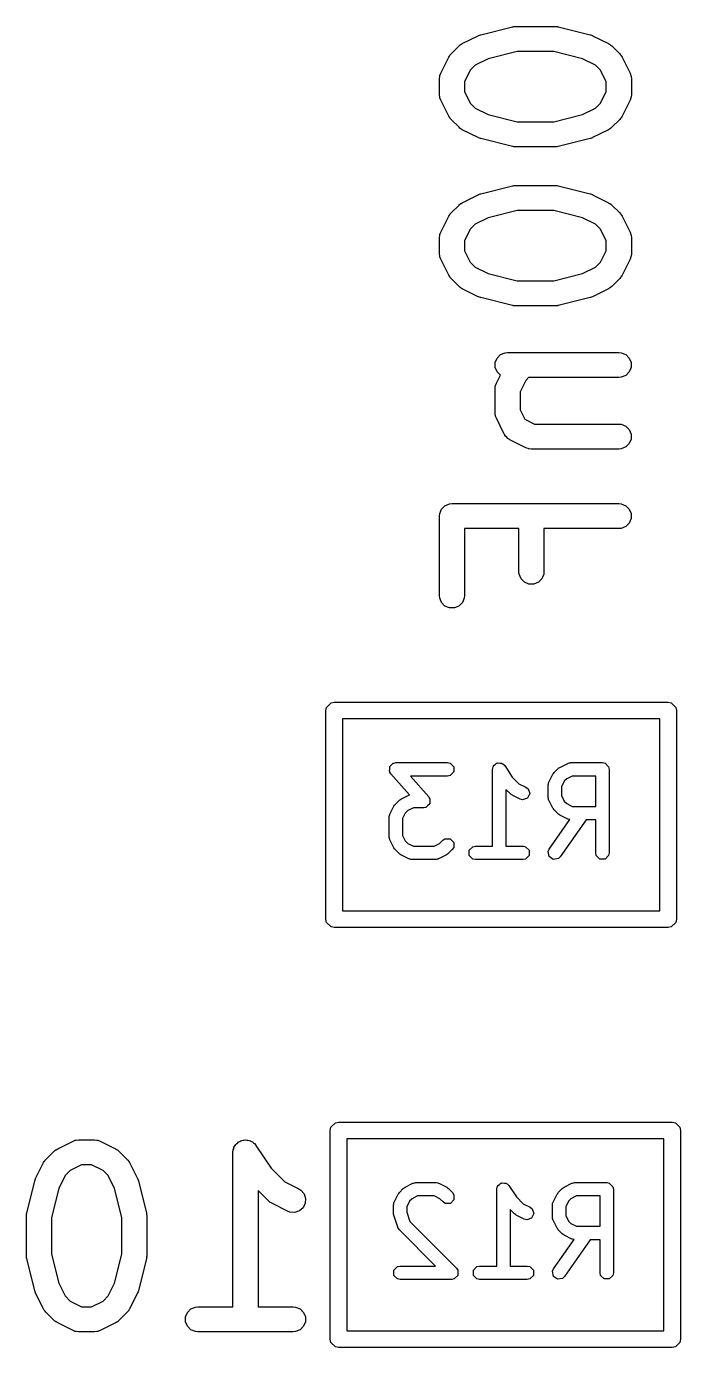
# Model space of a CAD drawing. Extents: x -0.05 to 2.94, y -0.16 to 2.16.
# Drawn here: x 0.895 to 1.0493, y 0.9974 to 1.3089 of the extents above; entities that cross this region are included whole.
import ezdxf

# ---------------------------------------------------------------- set-up
doc = ezdxf.new("R2010")
doc.units = 0
doc.header["$MEASUREMENT"] = 0
doc.layers.add('BLACK', color=7, linetype='CONTINUOUS')

msp = doc.modelspace()

# ---------------------------------------------------------------- linework, layer by layer
at = {"layer": 'BLACK', "linetype": 'CONTINUOUS'}
for p, q in [((1.00218, 1.30692), (1.00968, 1.3088)), ((1.00968, 1.3088), (1.00978, 1.30881)), ((1.00978, 1.30881), (1.00982, 1.30883)), ((1.00982, 1.30883), (1.01003, 1.30885)), ((1.01003, 1.30885), (1.01025, 1.30888)), ((1.01025, 1.30888), (1.01029, 1.30887)), ((1.01029, 1.30887), (1.01039, 1.30888)), ((1.01039, 1.30888), (1.01977, 1.30888)), ((1.01977, 1.30888), (1.01987, 1.30887)), ((1.01987, 1.30887), (1.01991, 1.30888)), ((1.01991, 1.30888), (1.02013, 1.30885)), ((1.02013, 1.30885), (1.02034, 1.30883)), ((1.02034, 1.30883), (1.02038, 1.30881)), ((1.02038, 1.30881), (1.02048, 1.3088)), ((1.02048, 1.3088), (1.02798, 1.30692)), ((0.99782, 1.30482), (1.00157, 1.3067)), ((1.00157, 1.3067), (1.00162, 1.30671)), ((1.00162, 1.30671), (1.00163, 1.30673)), ((1.00163, 1.30673), (1.00187, 1.30681)), ((1.00187, 1.30681), (1.00211, 1.3069)), ((1.00211, 1.3069), (1.00213, 1.30691)), ((1.00213, 1.30691), (1.00218, 1.30692)), ((1.02798, 1.30692), (1.02802, 1.30691)), ((1.02802, 1.30691), (1.02805, 1.3069)), ((1.02805, 1.3069), (1.02828, 1.30681)), ((1.02828, 1.30681), (1.02853, 1.30673)), ((1.02853, 1.30673), (1.02854, 1.30671)), ((1.02854, 1.30671), (1.02859, 1.3067)), ((1.02859, 1.3067), (1.03234, 1.30482)), ((0.99478, 1.30188), (0.99481, 1.30195)), ((0.99481, 1.30195), (0.99488, 1.30203)), ((0.99488, 1.30203), (0.99494, 1.30212)), ((0.99494, 1.30212), (0.995, 1.30217)), ((0.995, 1.30217), (0.99518, 1.3024)), ((0.99518, 1.3024), (0.99706, 1.30427)), ((0.99706, 1.30427), (0.99728, 1.30446)), ((0.99728, 1.30446), (0.99733, 1.30451)), ((0.99733, 1.30451), (0.99742, 1.30457)), ((0.99742, 1.30457), (0.9975, 1.30464)), ((0.9975, 1.30464), (0.99758, 1.30467)), ((0.99758, 1.30467), (0.99782, 1.30482)), ((1.01076, 1.30298), (1.00392, 1.30127)), ((1.0194, 1.30298), (1.01076, 1.30298)), ((1.02623, 1.30127), (1.0194, 1.30298)), ((1.03234, 1.30482), (1.03258, 1.30467)), ((1.03258, 1.30467), (1.03266, 1.30464)), ((1.03266, 1.30464), (1.03274, 1.30457)), ((1.03274, 1.30457), (1.03283, 1.30451)), ((1.03283, 1.30451), (1.03288, 1.30446)), ((1.03288, 1.30446), (1.0331, 1.30427)), ((1.0331, 1.30427), (1.03498, 1.3024)), ((1.03498, 1.3024), (1.03516, 1.30217)), ((1.03516, 1.30217), (1.03522, 1.30212)), ((1.03522, 1.30212), (1.03528, 1.30203)), ((1.03528, 1.30203), (1.03534, 1.30195)), ((1.03534, 1.30195), (1.03537, 1.30188)), ((0.99275, 1.29788), (0.99463, 1.30163)), ((0.99463, 1.30163), (0.99478, 1.30188)), ((1.00089, 1.29976), (0.9997, 1.29856)), ((1.00392, 1.30127), (1.00089, 1.29976)), ((1.02927, 1.29976), (1.02623, 1.30127)), ((1.03046, 1.29856), (1.02927, 1.29976)), ((1.03537, 1.30188), (1.03553, 1.30163)), ((1.03553, 1.30163), (1.03741, 1.29788)), ((0.99244, 1.29656), (0.9925, 1.29713)), ((0.99244, 1.29281), (0.99244, 1.29656)), ((0.9925, 1.29713), (0.99254, 1.29723)), ((0.99254, 1.29723), (0.99255, 1.29734)), ((0.99255, 1.29734), (0.99275, 1.29788)), ((0.9997, 1.29856), (0.99835, 1.29586)), ((0.99835, 1.29586), (0.99835, 1.29351)), ((1.03181, 1.29586), (1.03046, 1.29856)), ((1.03181, 1.29351), (1.03181, 1.29586)), ((1.03741, 1.29788), (1.03761, 1.29734)), ((1.03761, 1.29734), (1.03762, 1.29723)), ((1.03762, 1.29723), (1.03766, 1.29713)), ((1.03766, 1.29713), (1.03772, 1.29656)), ((1.03772, 1.29656), (1.03772, 1.29281)), ((0.9925, 1.29223), (0.99244, 1.29281)), ((0.99835, 1.29351), (0.9997, 1.29081)), ((1.03046, 1.29081), (1.03181, 1.29351)), ((1.03772, 1.29281), (1.03766, 1.29223)), ((0.99254, 1.29213), (0.9925, 1.29223)), ((0.99255, 1.29203), (0.99254, 1.29213)), ((0.99275, 1.29149), (0.99255, 1.29203)), ((0.99463, 1.28774), (0.99275, 1.29149)), ((0.9997, 1.29081), (1.00089, 1.28961)), ((1.00089, 1.28961), (1.00392, 1.2881)), ((1.02623, 1.2881), (1.02927, 1.28961)), ((1.02927, 1.28961), (1.03046, 1.29081)), ((1.03741, 1.29149), (1.03553, 1.28774)), ((1.03761, 1.29203), (1.03741, 1.29149)), ((1.03762, 1.29213), (1.03761, 1.29203)), ((1.03766, 1.29223), (1.03762, 1.29213)), ((0.99478, 1.28749), (0.99463, 1.28774)), ((0.99481, 1.28742), (0.99478, 1.28749)), ((0.99488, 1.28734), (0.99481, 1.28742)), ((0.99494, 1.28725), (0.99488, 1.28734)), ((0.995, 1.2872), (0.99494, 1.28725)), ((0.99518, 1.28697), (0.995, 1.2872)), ((0.99706, 1.2851), (0.99518, 1.28697)), ((1.00392, 1.2881), (1.01076, 1.28639)), ((1.01076, 1.28639), (1.0194, 1.28639)), ((1.0194, 1.28639), (1.02623, 1.2881)), ((1.03498, 1.28697), (1.0331, 1.2851)), ((1.03516, 1.2872), (1.03498, 1.28697)), ((1.03522, 1.28725), (1.03516, 1.2872)), ((1.03528, 1.28734), (1.03522, 1.28725)), ((1.03534, 1.28742), (1.03528, 1.28734)), ((1.03537, 1.28749), (1.03534, 1.28742)), ((1.03553, 1.28774), (1.03537, 1.28749)), ((0.99728, 1.28491), (0.99706, 1.2851)), ((0.99733, 1.28485), (0.99728, 1.28491)), ((0.99742, 1.2848), (0.99733, 1.28485)), ((0.9975, 1.28473), (0.99742, 1.2848)), ((0.99758, 1.2847), (0.9975, 1.28473)), ((0.99782, 1.28454), (0.99758, 1.2847)), ((1.00157, 1.28267), (0.99782, 1.28454)), ((1.03234, 1.28454), (1.02859, 1.28267)), ((1.03258, 1.2847), (1.03234, 1.28454)), ((1.03266, 1.28473), (1.03258, 1.2847)), ((1.03274, 1.2848), (1.03266, 1.28473)), ((1.03283, 1.28485), (1.03274, 1.2848)), ((1.03288, 1.28491), (1.03283, 1.28485)), ((1.0331, 1.2851), (1.03288, 1.28491)), ((1.00162, 1.28265), (1.00157, 1.28267)), ((1.00163, 1.28264), (1.00162, 1.28265)), ((1.00187, 1.28255), (1.00163, 1.28264)), ((1.00211, 1.28246), (1.00187, 1.28255)), ((1.00213, 1.28246), (1.00211, 1.28246)), ((1.00218, 1.28244), (1.00213, 1.28246)), ((1.00968, 1.28057), (1.00218, 1.28244)), ((1.00978, 1.28056), (1.00968, 1.28057)), ((1.00982, 1.28054), (1.00978, 1.28056)), ((1.01003, 1.28052), (1.00982, 1.28054)), ((1.01025, 1.28049), (1.01003, 1.28052)), ((1.01029, 1.28049), (1.01025, 1.28049)), ((1.01039, 1.28048), (1.01029, 1.28049)), ((1.01977, 1.28048), (1.01039, 1.28048)), ((1.01987, 1.28049), (1.01977, 1.28048)), ((1.01991, 1.28049), (1.01987, 1.28049)), ((1.02013, 1.28052), (1.01991, 1.28049)), ((1.02034, 1.28054), (1.02013, 1.28052)), ((1.02038, 1.28056), (1.02034, 1.28054)), ((1.02048, 1.28057), (1.02038, 1.28056)), ((1.02798, 1.28244), (1.02048, 1.28057)), ((1.02802, 1.28246), (1.02798, 1.28244)), ((1.02805, 1.28246), (1.02802, 1.28246)), ((1.02828, 1.28255), (1.02805, 1.28246)), ((1.02853, 1.28264), (1.02828, 1.28255)), ((1.02854, 1.28265), (1.02853, 1.28264)), ((1.02859, 1.28267), (1.02854, 1.28265)), ((1.00218, 1.26943), (1.00968, 1.2713)), ((1.00968, 1.2713), (1.00978, 1.27132)), ((1.00978, 1.27132), (1.00982, 1.27133)), ((1.00982, 1.27133), (1.01003, 1.27135)), ((1.01003, 1.27135), (1.01025, 1.27139)), ((1.01025, 1.27139), (1.01029, 1.27138)), ((1.01029, 1.27138), (1.01039, 1.27139)), ((1.01039, 1.27139), (1.01977, 1.27139)), ((1.01977, 1.27139), (1.01987, 1.27138)), ((1.01987, 1.27138), (1.01991, 1.27139)), ((1.01991, 1.27139), (1.02013, 1.27135)), ((1.02013, 1.27135), (1.02034, 1.27133)), ((1.02034, 1.27133), (1.02038, 1.27132)), ((1.02038, 1.27132), (1.02048, 1.2713)), ((1.02048, 1.2713), (1.02798, 1.26943)), ((0.99782, 1.26733), (1.00157, 1.2692)), ((1.00157, 1.2692), (1.00162, 1.26922)), ((1.00162, 1.26922), (1.00163, 1.26923)), ((1.00163, 1.26923), (1.00187, 1.26932)), ((1.00187, 1.26932), (1.00211, 1.26941)), ((1.00211, 1.26941), (1.00213, 1.26941)), ((1.00213, 1.26941), (1.00218, 1.26943)), ((1.02798, 1.26943), (1.02802, 1.26941)), ((1.02802, 1.26941), (1.02805, 1.26941)), ((1.02805, 1.26941), (1.02828, 1.26932)), ((1.02828, 1.26932), (1.02853, 1.26923)), ((1.02853, 1.26923), (1.02854, 1.26922)), ((1.02854, 1.26922), (1.02859, 1.2692)), ((1.02859, 1.2692), (1.03234, 1.26733)), ((0.99481, 1.26445), (0.99488, 1.26453)), ((0.99488, 1.26453), (0.99494, 1.26462)), ((0.99494, 1.26462), (0.995, 1.26467)), ((0.995, 1.26467), (0.99518, 1.2649)), ((0.99518, 1.2649), (0.99706, 1.26677)), ((0.99706, 1.26677), (0.99728, 1.26696)), ((0.99728, 1.26696), (0.99733, 1.26702)), ((0.99733, 1.26702), (0.99742, 1.26708)), ((0.99742, 1.26708), (0.9975, 1.26714)), ((0.9975, 1.26714), (0.99758, 1.26717)), ((0.99758, 1.26717), (0.99782, 1.26733)), ((1.01076, 1.26548), (1.00392, 1.26378)), ((1.0194, 1.26548), (1.01076, 1.26548)), ((1.02623, 1.26378), (1.0194, 1.26548)), ((1.03234, 1.26733), (1.03258, 1.26717)), ((1.03258, 1.26717), (1.03266, 1.26714)), ((1.03266, 1.26714), (1.03274, 1.26708)), ((1.03274, 1.26708), (1.03283, 1.26702)), ((1.03283, 1.26702), (1.03288, 1.26696)), ((1.03288, 1.26696), (1.0331, 1.26677)), ((1.0331, 1.26677), (1.03498, 1.2649)), ((1.03498, 1.2649), (1.03516, 1.26467)), ((1.03516, 1.26467), (1.03522, 1.26462)), ((1.03522, 1.26462), (1.03528, 1.26453)), ((1.03528, 1.26453), (1.03534, 1.26445)), ((0.99275, 1.26038), (0.99463, 1.26413)), ((0.99463, 1.26413), (0.99478, 1.26438)), ((0.99478, 1.26438), (0.99481, 1.26445)), ((1.00089, 1.26226), (0.9997, 1.26106)), ((1.00392, 1.26378), (1.00089, 1.26226)), ((1.02927, 1.26226), (1.02623, 1.26378)), ((1.03046, 1.26106), (1.02927, 1.26226)), ((1.03534, 1.26445), (1.03537, 1.26438)), ((1.03537, 1.26438), (1.03553, 1.26413)), ((1.03553, 1.26413), (1.03741, 1.26038)), ((0.99244, 1.25906), (0.9925, 1.25964)), ((0.99244, 1.25531), (0.99244, 1.25906)), ((0.9925, 1.25964), (0.99254, 1.25974)), ((0.99254, 1.25974), (0.99255, 1.25984)), ((0.99255, 1.25984), (0.99275, 1.26038)), ((0.9997, 1.26106), (0.99835, 1.25837)), ((0.99835, 1.25837), (0.99835, 1.25601)), ((1.03181, 1.25837), (1.03046, 1.26106)), ((1.03181, 1.25601), (1.03181, 1.25837)), ((1.03741, 1.26038), (1.03761, 1.25984)), ((1.03761, 1.25984), (1.03762, 1.25974)), ((1.03762, 1.25974), (1.03766, 1.25964)), ((1.03766, 1.25964), (1.03772, 1.25906)), ((1.03772, 1.25906), (1.03772, 1.25531)), ((0.9925, 1.25474), (0.99244, 1.25531)), ((0.99835, 1.25601), (0.9997, 1.25331)), ((1.03046, 1.25331), (1.03181, 1.25601)), ((1.03772, 1.25531), (1.03766, 1.25474)), ((0.99254, 1.25464), (0.9925, 1.25474)), ((0.99255, 1.25453), (0.99254, 1.25464)), ((0.99275, 1.25399), (0.99255, 1.25453)), ((0.99463, 1.25024), (0.99275, 1.25399)), ((0.9997, 1.25331), (1.00089, 1.25212)), ((1.00089, 1.25212), (1.00392, 1.2506)), ((1.02623, 1.2506), (1.02927, 1.25212)), ((1.02927, 1.25212), (1.03046, 1.25331)), ((1.03741, 1.25399), (1.03553, 1.25024)), ((1.03761, 1.25453), (1.03741, 1.25399)), ((1.03762, 1.25464), (1.03761, 1.25453)), ((1.03766, 1.25474), (1.03762, 1.25464)), ((0.99478, 1.25), (0.99463, 1.25024)), ((0.99481, 1.24992), (0.99478, 1.25)), ((0.99488, 1.24984), (0.99481, 1.24992)), ((0.99494, 1.24975), (0.99488, 1.24984)), ((0.995, 1.2497), (0.99494, 1.24975)), ((0.99518, 1.24948), (0.995, 1.2497)), ((0.99706, 1.2476), (0.99518, 1.24948)), ((1.00392, 1.2506), (1.01076, 1.24889)), ((1.0194, 1.24889), (1.02623, 1.2506)), ((1.03498, 1.24948), (1.0331, 1.2476)), ((1.03516, 1.2497), (1.03498, 1.24948)), ((1.03522, 1.24975), (1.03516, 1.2497)), ((1.03528, 1.24984), (1.03522, 1.24975)), ((1.03534, 1.24992), (1.03528, 1.24984)), ((1.03537, 1.25), (1.03534, 1.24992)), ((1.03553, 1.25024), (1.03537, 1.25)), ((0.99728, 1.24742), (0.99706, 1.2476)), ((0.99733, 1.24736), (0.99728, 1.24742)), ((0.99742, 1.2473), (0.99733, 1.24736)), ((0.9975, 1.24723), (0.99742, 1.2473)), ((0.99758, 1.2472), (0.9975, 1.24723)), ((0.99782, 1.24705), (0.99758, 1.2472)), ((1.00157, 1.24517), (0.99782, 1.24705)), ((1.01076, 1.24889), (1.0194, 1.24889)), ((1.03234, 1.24705), (1.02859, 1.24517)), ((1.03258, 1.2472), (1.03234, 1.24705)), ((1.03266, 1.24723), (1.03258, 1.2472)), ((1.03274, 1.2473), (1.03266, 1.24723)), ((1.03283, 1.24736), (1.03274, 1.2473)), ((1.03288, 1.24742), (1.03283, 1.24736)), ((1.0331, 1.2476), (1.03288, 1.24742)), ((1.00162, 1.24516), (1.00157, 1.24517)), ((1.00163, 1.24514), (1.00162, 1.24516)), ((1.00187, 1.24506), (1.00163, 1.24514)), ((1.00211, 1.24497), (1.00187, 1.24506)), ((1.00213, 1.24496), (1.00211, 1.24497)), ((1.00218, 1.24495), (1.00213, 1.24496)), ((1.00968, 1.24307), (1.00218, 1.24495)), ((1.00978, 1.24306), (1.00968, 1.24307)), ((1.00982, 1.24304), (1.00978, 1.24306)), ((1.01003, 1.24302), (1.00982, 1.24304)), ((1.01025, 1.24299), (1.01003, 1.24302)), ((1.01029, 1.243), (1.01025, 1.24299)), ((1.01039, 1.24299), (1.01029, 1.243)), ((1.01977, 1.24299), (1.01039, 1.24299)), ((1.01987, 1.243), (1.01977, 1.24299)), ((1.01991, 1.24299), (1.01987, 1.243)), ((1.02013, 1.24302), (1.01991, 1.24299)), ((1.02034, 1.24304), (1.02013, 1.24302)), ((1.02038, 1.24306), (1.02034, 1.24304)), ((1.02048, 1.24307), (1.02038, 1.24306)), ((1.02798, 1.24495), (1.02048, 1.24307)), ((1.02802, 1.24496), (1.02798, 1.24495)), ((1.02805, 1.24497), (1.02802, 1.24496)), ((1.02828, 1.24506), (1.02805, 1.24497)), ((1.02853, 1.24514), (1.02828, 1.24506)), ((1.02854, 1.24516), (1.02853, 1.24514)), ((1.02859, 1.24517), (1.02854, 1.24516)), ((1.00562, 1.22964), (1.00606, 1.23071)), ((1.00606, 1.23071), (1.00688, 1.23152)), ((1.00688, 1.23152), (1.00794, 1.23196)), ((1.00794, 1.23196), (1.00852, 1.23202)), ((1.00852, 1.23202), (1.03476, 1.23202)), ((1.03476, 1.23202), (1.03534, 1.23196)), ((1.03534, 1.23196), (1.03641, 1.23152)), ((1.03641, 1.23152), (1.03722, 1.23071)), ((1.03722, 1.23071), (1.03766, 1.22964)), ((1.00562, 1.22849), (1.00562, 1.22964)), ((1.00606, 1.22743), (1.00562, 1.22849)), ((1.00683, 1.22666), (1.00606, 1.22743)), ((1.03722, 1.22743), (1.03641, 1.22661)), ((1.03766, 1.22849), (1.03722, 1.22743)), ((1.03766, 1.22964), (1.03766, 1.22849)), ((1.00562, 1.22402), (1.00566, 1.22412)), ((1.00566, 1.22412), (1.00567, 1.22422)), ((1.00567, 1.22422), (1.00588, 1.22476)), ((1.00588, 1.22476), (1.00683, 1.22666)), ((1.01282, 1.22544), (1.01147, 1.22275)), ((1.01349, 1.22611), (1.01282, 1.22544)), ((1.03476, 1.22611), (1.01349, 1.22611)), ((1.03534, 1.22617), (1.03476, 1.22611)), ((1.03641, 1.22661), (1.03534, 1.22617)), ((1.00557, 1.22344), (1.00562, 1.22402)), ((1.00557, 1.21782), (1.00557, 1.22344)), ((1.01147, 1.22275), (1.01147, 1.21851)), ((1.00562, 1.21724), (1.00557, 1.21782)), ((1.01147, 1.21851), (1.01259, 1.21627)), ((1.00566, 1.21714), (1.00562, 1.21724)), ((1.00567, 1.21704), (1.00566, 1.21714)), ((1.00588, 1.2165), (1.00567, 1.21704)), ((1.00775, 1.21275), (1.00588, 1.2165)), ((1.01259, 1.21627), (1.01484, 1.21515)), ((1.01484, 1.21515), (1.03476, 1.21515)), ((1.03476, 1.21515), (1.03534, 1.21509)), ((1.03534, 1.21509), (1.03641, 1.21465)), ((1.00781, 1.21265), (1.00775, 1.21275)), ((1.00783, 1.21261), (1.00781, 1.21265)), ((1.00788, 1.21255), (1.00783, 1.21261)), ((1.00806, 1.21226), (1.00788, 1.21255)), ((1.00834, 1.21202), (1.00806, 1.21226)), ((1.00858, 1.21174), (1.00834, 1.21202)), ((1.00887, 1.21155), (1.00858, 1.21174)), ((1.03641, 1.21465), (1.03722, 1.21383)), ((1.03722, 1.21383), (1.03766, 1.21277)), ((1.03766, 1.21162), (1.03722, 1.21055)), ((1.03766, 1.21277), (1.03766, 1.21162)), ((1.00893, 1.2115), (1.00887, 1.21155)), ((1.00898, 1.21149), (1.00893, 1.2115)), ((1.00907, 1.21143), (1.00898, 1.21149)), ((1.01282, 1.20955), (1.00907, 1.21143)), ((1.01336, 1.20935), (1.01282, 1.20955)), ((1.01347, 1.20934), (1.01336, 1.20935)), ((1.01357, 1.2093), (1.01347, 1.20934)), ((1.01414, 1.20924), (1.01357, 1.2093)), ((1.03476, 1.20924), (1.01414, 1.20924)), ((1.03534, 1.2093), (1.03476, 1.20924)), ((1.03641, 1.20974), (1.03534, 1.2093)), ((1.03722, 1.21055), (1.03641, 1.20974)), ((0.99375, 1.1959), (0.99482, 1.19634)), ((0.99482, 1.19634), (0.99539, 1.1964)), ((0.99539, 1.1964), (1.03476, 1.1964)), ((1.03476, 1.1964), (1.03534, 1.19634)), ((1.03534, 1.19634), (1.03641, 1.1959)), ((0.99244, 1.19345), (0.9925, 1.19402)), ((0.99244, 1.1747), (0.99244, 1.19345)), ((0.9925, 1.19402), (0.99294, 1.19509)), ((0.99294, 1.19509), (0.99375, 1.1959)), ((1.03641, 1.1959), (1.03722, 1.19509)), ((1.03722, 1.19509), (1.03766, 1.19402)), ((1.03766, 1.19402), (1.03766, 1.19287)), ((1.01119, 1.19049), (0.99835, 1.19049)), ((0.99835, 1.19049), (0.99835, 1.1747)), ((1.01119, 1.18032), (1.01119, 1.19049)), ((1.03476, 1.19049), (1.01709, 1.19049)), ((1.01709, 1.19049), (1.01709, 1.18032)), ((1.03534, 1.19055), (1.03476, 1.19049)), ((1.03641, 1.19099), (1.03534, 1.19055)), ((1.03722, 1.19181), (1.03641, 1.19099)), ((1.03766, 1.19287), (1.03722, 1.19181)), ((1.01125, 1.17975), (1.01119, 1.18032)), ((1.01169, 1.17868), (1.01125, 1.17975)), ((1.0125, 1.17787), (1.01169, 1.17868)), ((1.01357, 1.17743), (1.0125, 1.17787)), ((1.01472, 1.17743), (1.01357, 1.17743)), ((1.01578, 1.17787), (1.01472, 1.17743)), ((1.0166, 1.17868), (1.01578, 1.17787)), ((1.01704, 1.17975), (1.0166, 1.17868)), ((1.01709, 1.18032), (1.01704, 1.17975)), ((0.9925, 1.17412), (0.99244, 1.1747)), ((0.99835, 1.1747), (0.99829, 1.17412)), ((0.99294, 1.17306), (0.9925, 1.17412)), ((0.99375, 1.17224), (0.99294, 1.17306)), ((0.99482, 1.1718), (0.99375, 1.17224)), ((0.99597, 1.1718), (0.99482, 1.1718)), ((0.99703, 1.17224), (0.99597, 1.1718)), ((0.99785, 1.17306), (0.99703, 1.17224)), ((0.99829, 1.17412), (0.99785, 1.17306)), ((0.96581, 1.14836), (0.96688, 1.14942)), ((0.96688, 1.14942), (0.96763, 1.14957)), ((0.96763, 1.14957), (1.04637, 1.14957)), ((1.04637, 1.14957), (1.04712, 1.14942)), ((1.04712, 1.14942), (1.04819, 1.14836)), ((0.96566, 1.14761), (0.96581, 1.14836)), ((0.96566, 1.09839), (0.96566, 1.14761)), ((1.04819, 1.14836), (1.04834, 1.14761)), ((1.04834, 1.14761), (1.04834, 1.09839)), ((0.9696, 1.14564), (0.9696, 1.10036)), ((1.0444, 1.14564), (0.9696, 1.14564)), ((1.0444, 1.10036), (1.0444, 1.14564)), ((0.98067, 1.13324), (0.9807, 1.13379)), ((0.9807, 1.13434), (0.98074, 1.13438)), ((0.9807, 1.13379), (0.9807, 1.13434)), ((0.98074, 1.13438), (0.98075, 1.13444)), ((0.98075, 1.13444), (0.98116, 1.13481)), ((0.98116, 1.13481), (0.98156, 1.1352)), ((0.98156, 1.1352), (0.98163, 1.13521)), ((0.98163, 1.13521), (0.98165, 1.13523)), ((0.98165, 1.13523), (0.98172, 1.13523)), ((0.98172, 1.13523), (0.98216, 1.13532)), ((0.98216, 1.13532), (0.99435, 1.13532)), ((0.99435, 1.13532), (0.99495, 1.1352)), ((0.99495, 1.1352), (0.9958, 1.13434)), ((0.9958, 1.13434), (0.9958, 1.13314)), ((1.00496, 1.13374), (1.00508, 1.13434)), ((1.00496, 1.11563), (1.00496, 1.13374)), ((1.00508, 1.13434), (1.00519, 1.13446)), ((1.00519, 1.13446), (1.00522, 1.13462)), ((1.00522, 1.13462), (1.0056, 1.13487)), ((1.0056, 1.13487), (1.00593, 1.1352)), ((1.00593, 1.1352), (1.00609, 1.1352)), ((1.00609, 1.1352), (1.00623, 1.13529)), ((1.00623, 1.13529), (1.00668, 1.1352)), ((1.00668, 1.1352), (1.00713, 1.1352)), ((1.00713, 1.1352), (1.00725, 1.13508)), ((1.00725, 1.13508), (1.00741, 1.13505)), ((1.00741, 1.13505), (1.00784, 1.13462)), ((1.00784, 1.13462), (1.00963, 1.13193)), ((1.01948, 1.13298), (1.02042, 1.13392)), ((1.02042, 1.13392), (1.02063, 1.13406)), ((1.02063, 1.13406), (1.02083, 1.13421)), ((1.02083, 1.13421), (1.0227, 1.13515)), ((1.0227, 1.13515), (1.02278, 1.13517)), ((1.02278, 1.13517), (1.0228, 1.1352)), ((1.0228, 1.1352), (1.02305, 1.13525)), ((1.02305, 1.13525), (1.02329, 1.13531)), ((1.02329, 1.13531), (1.02333, 1.1353)), ((1.02333, 1.1353), (1.0234, 1.13532)), ((1.0234, 1.13532), (1.0309, 1.13532)), ((1.0309, 1.13532), (1.03151, 1.1352)), ((1.03151, 1.1352), (1.03236, 1.13434)), ((1.03236, 1.13434), (1.03248, 1.13374)), ((1.03248, 1.13374), (1.03248, 1.11406)), ((0.9807, 1.13317), (0.98067, 1.13324)), ((0.9807, 1.13314), (0.9807, 1.13317)), ((0.98075, 1.13309), (0.9807, 1.13314)), ((0.98097, 1.13271), (0.98075, 1.13309)), ((0.98535, 1.12771), (0.98097, 1.13271)), ((0.99435, 1.13217), (0.98563, 1.13217)), ((0.98563, 1.13217), (0.98991, 1.12728)), ((0.99495, 1.13229), (0.99435, 1.13217)), ((0.9958, 1.13314), (0.99495, 1.13229)), ((1.00963, 1.13193), (1.01121, 1.13035)), ((1.0182, 1.1306), (1.01823, 1.13062)), ((1.01823, 1.13062), (1.01825, 1.1307)), ((1.01825, 1.1307), (1.01918, 1.13257)), ((1.01918, 1.13257), (1.01934, 1.13277)), ((1.01934, 1.13277), (1.01948, 1.13298)), ((1.02189, 1.13093), (1.02123, 1.12962)), ((1.02246, 1.13151), (1.02189, 1.13093)), ((1.02378, 1.13217), (1.02246, 1.13151)), ((1.02933, 1.13217), (1.02378, 1.13217)), ((1.02933, 1.12501), (1.02933, 1.13217)), ((0.98333, 1.12671), (0.9852, 1.12765)), ((0.9852, 1.12765), (0.98528, 1.12767)), ((0.98528, 1.12767), (0.98531, 1.1277)), ((0.98531, 1.1277), (0.98535, 1.12771)), ((1.00917, 1.12794), (1.00811, 1.129)), ((1.00811, 1.129), (1.00811, 1.11563)), ((1.00938, 1.1278), (1.00917, 1.12794)), ((1.00958, 1.12765), (1.00938, 1.1278)), ((1.01145, 1.12671), (1.00958, 1.12765)), ((1.01121, 1.13035), (1.01286, 1.12953)), ((1.01286, 1.12953), (1.01335, 1.12915)), ((1.01373, 1.12801), (1.01319, 1.12693)), ((1.01335, 1.12915), (1.01373, 1.12801)), ((1.01808, 1.1301), (1.01815, 1.13035)), ((1.0181, 1.13007), (1.01808, 1.1301)), ((1.01808, 1.12999), (1.0181, 1.13007)), ((1.01808, 1.12718), (1.01808, 1.12999)), ((1.01815, 1.13035), (1.0182, 1.1306)), ((1.02123, 1.12962), (1.02123, 1.12755)), ((1.02123, 1.12755), (1.02189, 1.12624)), ((0.98075, 1.1232), (0.98169, 1.12507)), ((0.98169, 1.12507), (0.98184, 1.12527)), ((0.98184, 1.12527), (0.98198, 1.12548)), ((0.98198, 1.12548), (0.98292, 1.12642)), ((0.98292, 1.12642), (0.98313, 1.12656)), ((0.98313, 1.12656), (0.98333, 1.12671)), ((0.98628, 1.12467), (0.98497, 1.12401)), ((0.98872, 1.12467), (0.98628, 1.12467)), ((0.98916, 1.12476), (0.98872, 1.12467)), ((0.98923, 1.12475), (0.98916, 1.12476)), ((0.98925, 1.12477), (0.98923, 1.12475)), ((0.98932, 1.12479), (0.98925, 1.12477)), ((0.98972, 1.12518), (0.98932, 1.12479)), ((0.99013, 1.12555), (0.98972, 1.12518)), ((0.98991, 1.12728), (0.99013, 1.12689)), ((0.99013, 1.12689), (0.99018, 1.12685)), ((0.99014, 1.1256), (0.99013, 1.12555)), ((0.99018, 1.12564), (0.99014, 1.1256)), ((0.99018, 1.12685), (0.99018, 1.12681)), ((0.99018, 1.12681), (0.99021, 1.12675)), ((0.99021, 1.12675), (0.99018, 1.12619)), ((0.99018, 1.12619), (0.99018, 1.12564)), ((1.01204, 1.12655), (1.01145, 1.12671)), ((1.01319, 1.12693), (1.01204, 1.12655)), ((1.0181, 1.1271), (1.01808, 1.12718)), ((1.01808, 1.12707), (1.0181, 1.1271)), ((1.01815, 1.12683), (1.01808, 1.12707)), ((1.0182, 1.12658), (1.01815, 1.12683)), ((1.01823, 1.12655), (1.0182, 1.12658)), ((1.01825, 1.12648), (1.01823, 1.12655)), ((1.01918, 1.1246), (1.01825, 1.12648)), ((1.01934, 1.1244), (1.01918, 1.1246)), ((1.01948, 1.12419), (1.01934, 1.1244)), ((1.02189, 1.12624), (1.02246, 1.12566)), ((1.02246, 1.12566), (1.02378, 1.12501)), ((1.02378, 1.12501), (1.02933, 1.12501)), ((0.98058, 1.12249), (0.9806, 1.12257)), ((0.98058, 1.11781), (0.98058, 1.12249)), ((0.98059, 1.12261), (0.98066, 1.12285)), ((0.9806, 1.12257), (0.98059, 1.12261)), ((0.98066, 1.12285), (0.9807, 1.1231)), ((0.9807, 1.1231), (0.98073, 1.12312)), ((0.98073, 1.12312), (0.98075, 1.1232)), ((0.98439, 1.12344), (0.98373, 1.12212)), ((0.98373, 1.12212), (0.98373, 1.11818)), ((0.98497, 1.12401), (0.98439, 1.12344)), ((1.01836, 1.11496), (1.02321, 1.12188)), ((1.02042, 1.12325), (1.01948, 1.12419)), ((1.02063, 1.12311), (1.02042, 1.12325)), ((1.02083, 1.12296), (1.02063, 1.12311)), ((1.0227, 1.12202), (1.02083, 1.12296)), ((1.02704, 1.12186), (1.02094, 1.11315)), ((1.02278, 1.122), (1.0227, 1.12202)), ((1.0228, 1.12198), (1.02278, 1.122)), ((1.02305, 1.12193), (1.0228, 1.12198)), ((1.02321, 1.12188), (1.02305, 1.12193)), ((1.02933, 1.12186), (1.02704, 1.12186)), ((1.02933, 1.11406), (1.02933, 1.12186)), ((0.98373, 1.11818), (0.98439, 1.11686)), ((0.9806, 1.11773), (0.98058, 1.11781)), ((0.98059, 1.11769), (0.9806, 1.11773)), ((0.98066, 1.11745), (0.98059, 1.11769)), ((0.9807, 1.1172), (0.98066, 1.11745)), ((0.98073, 1.11718), (0.9807, 1.1172)), ((0.98075, 1.1171), (0.98073, 1.11718)), ((0.98169, 1.11523), (0.98075, 1.1171)), ((0.98184, 1.11503), (0.98169, 1.11523)), ((0.98198, 1.11482), (0.98184, 1.11503)), ((0.98439, 1.11686), (0.98497, 1.11629)), ((0.98497, 1.11629), (0.98628, 1.11563)), ((0.98628, 1.11563), (0.99116, 1.11563)), ((0.99116, 1.11563), (0.99248, 1.11629)), ((0.99248, 1.11629), (0.99323, 1.11705)), ((0.99323, 1.11705), (0.99374, 1.11739)), ((0.99374, 1.11739), (0.99495, 1.11739)), ((0.99495, 1.11739), (0.9958, 1.11653)), ((0.9958, 1.11533), (0.99546, 1.11482)), ((0.9958, 1.11653), (0.9958, 1.11533)), ((0.99945, 1.11466), (1.0003, 1.11551)), ((1.0003, 1.11551), (1.00091, 1.11563)), ((1.00091, 1.11563), (1.00496, 1.11563)), ((1.00811, 1.11563), (1.01216, 1.11563)), ((1.01216, 1.11563), (1.01276, 1.11551)), ((1.01276, 1.11551), (1.01361, 1.11466)), ((0.98292, 1.11388), (0.98198, 1.11482)), ((0.98313, 1.11374), (0.98292, 1.11388)), ((0.98333, 1.11359), (0.98313, 1.11374)), ((0.9852, 1.11265), (0.98333, 1.11359)), ((0.98528, 1.11263), (0.9852, 1.11265)), ((0.98531, 1.1126), (0.98528, 1.11263)), ((0.98555, 1.11255), (0.98531, 1.1126)), ((0.9858, 1.11249), (0.98555, 1.11255)), ((0.98583, 1.1125), (0.9858, 1.11249)), ((0.98591, 1.11248), (0.98583, 1.1125)), ((0.99153, 1.11248), (0.98591, 1.11248)), ((0.99161, 1.1125), (0.99153, 1.11248)), ((0.99164, 1.11249), (0.99161, 1.1125)), ((0.99189, 1.11255), (0.99164, 1.11249)), ((0.99214, 1.1126), (0.99189, 1.11255)), ((0.99216, 1.11263), (0.99214, 1.1126)), ((0.99224, 1.11265), (0.99216, 1.11263)), ((0.99411, 1.11359), (0.99224, 1.11265)), ((0.99431, 1.11374), (0.99411, 1.11359)), ((0.99452, 1.11388), (0.99431, 1.11374)), ((0.99546, 1.11482), (0.99452, 1.11388)), ((0.99945, 1.11345), (0.99945, 1.11466)), ((1.0003, 1.1126), (0.99945, 1.11345)), ((1.00091, 1.11248), (1.0003, 1.1126)), ((1.01216, 1.11248), (1.00091, 1.11248)), ((1.01276, 1.1126), (1.01216, 1.11248)), ((1.01361, 1.11345), (1.01276, 1.1126)), ((1.01361, 1.11466), (1.01361, 1.11345)), ((1.01812, 1.1144), (1.01836, 1.11496)), ((1.01833, 1.11321), (1.01812, 1.1144)), ((1.01931, 1.11252), (1.01833, 1.11321)), ((1.0205, 1.11273), (1.01931, 1.11252)), ((1.02094, 1.11315), (1.0205, 1.11273)), ((1.02945, 1.11345), (1.02933, 1.11406)), ((1.0303, 1.1126), (1.02945, 1.11345)), ((1.03151, 1.1126), (1.0303, 1.1126)), ((1.03236, 1.11345), (1.03151, 1.1126)), ((1.03248, 1.11406), (1.03236, 1.11345)), ((0.9696, 1.10036), (1.0444, 1.10036)), ((0.96581, 1.09764), (0.96566, 1.09839)), ((0.96688, 1.09658), (0.96581, 1.09764)), ((0.96763, 1.09643), (0.96688, 1.09658)), ((1.04637, 1.09643), (0.96763, 1.09643)), ((1.04712, 1.09658), (1.04637, 1.09643)), ((1.04819, 1.09764), (1.04712, 1.09658)), ((1.04834, 1.09839), (1.04819, 1.09764)), ((0.96681, 1.04936), (0.96788, 1.05042)), ((0.96788, 1.05042), (0.96863, 1.05057)), ((0.96863, 1.05057), (1.04737, 1.05057)), ((1.04737, 1.05057), (1.04812, 1.05042)), ((1.04812, 1.05042), (1.04919, 1.04936)), ((0.96666, 1.04861), (0.96681, 1.04936)), ((0.96666, 0.99939), (0.96666, 1.04861)), ((0.9706, 1.04664), (0.9706, 1.00136)), ((1.0454, 1.04664), (0.9706, 1.04664)), ((1.0454, 1.00136), (1.0454, 1.04664)), ((1.04919, 1.04936), (1.04934, 1.04861)), ((1.04934, 1.04861), (1.04934, 0.99939)), ((0.8996, 1.0418), (0.90148, 1.04368)), ((0.90148, 1.04368), (0.9017, 1.04386)), ((0.9017, 1.04386), (0.90175, 1.04392)), ((0.90175, 1.04392), (0.90184, 1.04398)), ((0.90184, 1.04398), (0.90192, 1.04404)), ((0.90192, 1.04404), (0.90199, 1.04407)), ((0.90199, 1.04407), (0.90224, 1.04423)), ((0.90224, 1.04423), (0.90599, 1.0461)), ((0.90599, 1.0461), (0.90653, 1.04631)), ((0.90653, 1.04631), (0.90664, 1.04632)), ((0.90664, 1.04632), (0.90674, 1.04636)), ((0.90674, 1.04636), (0.90731, 1.04642)), ((0.90731, 1.04642), (0.91106, 1.04642)), ((0.91106, 1.04642), (0.91164, 1.04636)), ((0.91164, 1.04636), (0.91174, 1.04632)), ((0.91174, 1.04632), (0.91184, 1.04631)), ((0.91184, 1.04631), (0.91238, 1.0461)), ((0.91238, 1.0461), (0.91613, 1.04423)), ((0.91613, 1.04423), (0.91638, 1.04407)), ((0.91638, 1.04407), (0.91645, 1.04404)), ((0.91645, 1.04404), (0.91653, 1.04398)), ((0.91653, 1.04398), (0.91662, 1.04392)), ((0.91662, 1.04392), (0.91667, 1.04386)), ((0.91667, 1.04386), (0.9169, 1.04368)), ((0.9169, 1.04368), (0.91877, 1.0418)), ((0.94373, 1.04347), (0.94379, 1.04404)), ((0.94373, 1.04346), (0.94373, 1.04347)), ((0.94373, 1.04347), (0.94373, 1.04347)), ((0.94373, 1.04347), (0.94373, 1.04347)), ((0.94373, 1.00705), (0.94373, 1.04346)), ((0.94379, 1.04404), (0.9439, 1.04431)), ((0.9439, 1.04431), (0.94396, 1.0446)), ((0.94396, 1.0446), (0.94412, 1.04484)), ((0.94412, 1.04484), (0.94423, 1.0451)), ((0.94423, 1.0451), (0.94443, 1.04531)), ((0.94443, 1.04531), (0.9446, 1.04555)), ((0.9446, 1.04555), (0.94484, 1.04571)), ((0.94484, 1.04571), (0.94504, 1.04592)), ((0.94504, 1.04592), (0.94531, 1.04603)), ((0.94531, 1.04603), (0.94556, 1.04619)), ((0.94556, 1.04619), (0.94584, 1.04625)), ((0.94584, 1.04625), (0.94611, 1.04636)), ((0.94611, 1.04636), (0.9464, 1.04636)), ((0.9464, 1.04636), (0.94669, 1.04642)), ((0.94669, 1.04642), (0.94697, 1.04636)), ((0.94697, 1.04636), (0.94726, 1.04636)), ((0.94726, 1.04636), (0.94753, 1.04625)), ((0.94753, 1.04625), (0.94782, 1.04619)), ((0.94782, 1.04619), (0.94806, 1.04603)), ((0.94806, 1.04603), (0.94832, 1.04592)), ((0.94832, 1.04592), (0.94853, 1.04571)), ((0.94853, 1.04571), (0.94877, 1.04555)), ((0.94877, 1.04555), (0.94914, 1.04511)), ((0.94914, 1.04511), (0.94914, 1.0451)), ((0.94914, 1.0451), (0.94914, 1.0451)), ((0.94914, 1.0451), (0.94914, 1.0451)), ((0.94914, 1.0451), (0.95273, 1.03972)), ((0.89717, 1.03729), (0.89905, 1.04103)), ((0.89905, 1.04103), (0.8992, 1.04128)), ((0.8992, 1.04128), (0.89923, 1.04135)), ((0.89923, 1.04135), (0.8993, 1.04144)), ((0.8993, 1.04144), (0.89936, 1.04152)), ((0.89936, 1.04152), (0.89942, 1.04158)), ((0.89942, 1.04158), (0.8996, 1.0418)), ((0.90801, 1.04051), (0.90531, 1.03916)), ((0.91037, 1.04051), (0.90801, 1.04051)), ((0.91306, 1.03916), (0.91037, 1.04051)), ((0.91877, 1.0418), (0.91896, 1.04158)), ((0.91896, 1.04158), (0.91902, 1.04152)), ((0.91902, 1.04152), (0.91908, 1.04144)), ((0.91908, 1.04144), (0.91914, 1.04135)), ((0.91914, 1.04135), (0.91917, 1.04128)), ((0.91917, 1.04128), (0.91933, 1.04103)), ((0.91933, 1.04103), (0.9212, 1.03729)), ((0.89706, 1.03698), (0.89714, 1.03723)), ((0.89714, 1.03723), (0.89716, 1.03724)), ((0.89716, 1.03724), (0.89717, 1.03729)), ((0.90412, 1.03797), (0.9026, 1.03493)), ((0.90531, 1.03916), (0.90412, 1.03797)), ((0.91426, 1.03797), (0.91306, 1.03916)), ((0.91578, 1.03493), (0.91426, 1.03797)), ((0.9212, 1.03729), (0.92122, 1.03724)), ((0.92122, 1.03724), (0.92123, 1.03723)), ((0.92123, 1.03723), (0.92132, 1.03698)), ((0.95273, 1.03972), (0.95593, 1.03652)), ((0.89507, 1.02918), (0.89695, 1.03668)), ((0.89695, 1.03668), (0.89696, 1.03672)), ((0.89696, 1.03672), (0.89697, 1.03674)), ((0.89697, 1.03674), (0.89706, 1.03698)), ((0.9026, 1.03493), (0.90089, 1.0281)), ((0.91748, 1.0281), (0.91578, 1.03493)), ((0.92132, 1.03698), (0.92141, 1.03674)), ((0.92141, 1.03674), (0.92141, 1.03672)), ((0.92141, 1.03672), (0.92143, 1.03668)), ((0.92143, 1.03668), (0.9233, 1.02918)), ((0.95209, 1.032), (0.94964, 1.03446)), ((0.94964, 1.03446), (0.94964, 1.00705)), ((0.95593, 1.03652), (0.95925, 1.03486)), ((0.95925, 1.03486), (0.95974, 1.03455)), ((0.95974, 1.03455), (0.9605, 1.03368)), ((0.98298, 1.03398), (0.98392, 1.03492)), ((0.98392, 1.03492), (0.98413, 1.03506)), ((0.98413, 1.03506), (0.98433, 1.03521)), ((0.98433, 1.03521), (0.9862, 1.03615)), ((0.9862, 1.03615), (0.98628, 1.03617)), ((0.98628, 1.03617), (0.98631, 1.0362)), ((0.98631, 1.0362), (0.98655, 1.03625)), ((0.98655, 1.03625), (0.9868, 1.03631)), ((0.9868, 1.03631), (0.98683, 1.0363)), ((0.98683, 1.0363), (0.98691, 1.03632)), ((0.98691, 1.03632), (0.9916, 1.03632)), ((0.9916, 1.03632), (0.99167, 1.0363)), ((0.99167, 1.0363), (0.99171, 1.03631)), ((0.99171, 1.03631), (0.99195, 1.03625)), ((0.99195, 1.03625), (0.9922, 1.0362)), ((0.9922, 1.0362), (0.99222, 1.03617)), ((0.99222, 1.03617), (0.9923, 1.03615)), ((0.9923, 1.03615), (0.99417, 1.03521)), ((0.99417, 1.03521), (0.99437, 1.03506)), ((0.99437, 1.03506), (0.99458, 1.03492)), ((0.99458, 1.03492), (0.99552, 1.03398)), ((1.00596, 1.03474), (1.00608, 1.03534)), ((1.00596, 1.01663), (1.00596, 1.03474)), ((1.00608, 1.03534), (1.00619, 1.03546)), ((1.00619, 1.03546), (1.00622, 1.03562)), ((1.00622, 1.03562), (1.0066, 1.03587)), ((1.0066, 1.03587), (1.00693, 1.0362)), ((1.00693, 1.0362), (1.00709, 1.0362)), ((1.00709, 1.0362), (1.00723, 1.03629)), ((1.00723, 1.03629), (1.00768, 1.0362)), ((1.00768, 1.0362), (1.00813, 1.0362)), ((1.00813, 1.0362), (1.00825, 1.03608)), ((1.00825, 1.03608), (1.00841, 1.03605)), ((1.00841, 1.03605), (1.00884, 1.03562)), ((1.00884, 1.03562), (1.01063, 1.03293)), ((1.02048, 1.03398), (1.02142, 1.03492)), ((1.02142, 1.03492), (1.02163, 1.03506)), ((1.02163, 1.03506), (1.02183, 1.03521)), ((1.02183, 1.03521), (1.0237, 1.03615)), ((1.0237, 1.03615), (1.02378, 1.03617)), ((1.02378, 1.03617), (1.0238, 1.0362)), ((1.0238, 1.0362), (1.02405, 1.03625)), ((1.02405, 1.03625), (1.02429, 1.03631)), ((1.02429, 1.03631), (1.02433, 1.0363)), ((1.02433, 1.0363), (1.0244, 1.03632)), ((1.0244, 1.03632), (1.0319, 1.03632)), ((1.0319, 1.03632), (1.03251, 1.0362)), ((1.03251, 1.0362), (1.03336, 1.03534)), ((1.03336, 1.03534), (1.03348, 1.03474)), ((1.03348, 1.03474), (1.03348, 1.01506)), ((0.95232, 1.03182), (0.95209, 1.032)), ((0.95237, 1.03176), (0.95232, 1.03182)), ((0.95246, 1.0317), (0.95237, 1.03176)), ((0.95254, 1.03163), (0.95246, 1.0317)), ((0.95261, 1.0316), (0.95254, 1.03163)), ((0.95286, 1.03145), (0.95261, 1.0316)), ((0.95661, 1.02957), (0.95286, 1.03145)), ((0.96078, 1.03144), (0.96026, 1.0304)), ((0.9605, 1.03368), (0.96086, 1.03258)), ((0.96086, 1.03258), (0.96078, 1.03144)), ((0.98158, 1.03099), (0.9816, 1.03107)), ((0.98158, 1.02912), (0.98158, 1.03099)), ((0.98159, 1.0311), (0.98166, 1.03135)), ((0.9816, 1.03107), (0.98159, 1.0311)), ((0.98166, 1.03135), (0.9817, 1.0316)), ((0.9817, 1.0316), (0.98173, 1.03162)), ((0.98173, 1.03162), (0.98175, 1.0317)), ((0.98175, 1.0317), (0.98269, 1.03357)), ((0.98269, 1.03357), (0.98284, 1.03377)), ((0.98284, 1.03377), (0.98298, 1.03398)), ((0.98539, 1.03193), (0.98473, 1.03062)), ((0.98597, 1.03251), (0.98539, 1.03193)), ((0.98728, 1.03317), (0.98597, 1.03251)), ((0.99122, 1.03317), (0.98728, 1.03317)), ((0.99254, 1.03251), (0.99122, 1.03317)), ((0.99329, 1.03175), (0.99254, 1.03251)), ((0.99381, 1.03141), (0.99329, 1.03175)), ((0.99501, 1.03141), (0.99381, 1.03141)), ((0.99586, 1.03226), (0.99501, 1.03141)), ((0.99552, 1.03398), (0.99586, 1.03347)), ((0.99586, 1.03347), (0.99586, 1.03226)), ((1.01063, 1.03293), (1.01221, 1.03135)), ((1.01221, 1.03135), (1.01386, 1.03053)), ((1.01908, 1.0311), (1.01915, 1.03135)), ((1.0191, 1.03107), (1.01908, 1.0311)), ((1.01908, 1.03099), (1.0191, 1.03107)), ((1.01908, 1.02818), (1.01908, 1.03099)), ((1.01915, 1.03135), (1.0192, 1.0316)), ((1.0192, 1.0316), (1.01923, 1.03162)), ((1.01923, 1.03162), (1.01925, 1.0317)), ((1.01925, 1.0317), (1.02018, 1.03357)), ((1.02018, 1.03357), (1.02034, 1.03377)), ((1.02034, 1.03377), (1.02048, 1.03398)), ((1.02289, 1.03193), (1.02223, 1.03062)), ((1.02346, 1.03251), (1.02289, 1.03193)), ((1.02478, 1.03317), (1.02346, 1.03251)), ((1.03033, 1.03317), (1.02478, 1.03317)), ((1.03033, 1.02601), (1.03033, 1.03317)), ((0.89499, 1.02861), (0.89502, 1.02882)), ((0.895, 1.02857), (0.89499, 1.02861)), ((0.89499, 1.02847), (0.895, 1.02857)), ((0.89499, 1.01909), (0.89499, 1.02847)), ((0.89502, 1.02882), (0.89504, 1.02904)), ((0.89504, 1.02904), (0.89506, 1.02908)), ((0.89506, 1.02908), (0.89507, 1.02918)), ((0.90089, 1.0281), (0.90089, 1.01946)), ((0.91748, 1.01946), (0.91748, 1.0281)), ((0.9233, 1.02918), (0.92332, 1.02908)), ((0.92332, 1.02908), (0.92333, 1.02904)), ((0.92333, 1.02904), (0.92335, 1.02882)), ((0.92335, 1.02882), (0.92339, 1.02861)), ((0.92339, 1.02861), (0.92338, 1.02857)), ((0.92338, 1.02857), (0.92339, 1.02847)), ((0.92339, 1.02847), (0.92339, 1.01909)), ((0.95715, 1.02937), (0.95661, 1.02957)), ((0.9583, 1.02929), (0.95715, 1.02937)), ((0.95939, 1.02965), (0.9583, 1.02929)), ((0.96026, 1.0304), (0.95939, 1.02965)), ((0.98163, 1.02887), (0.98158, 1.02912)), ((0.98167, 1.02862), (0.98163, 1.02887)), ((0.9826, 1.02581), (0.98167, 1.02862)), ((0.98473, 1.03062), (0.98473, 1.02937)), ((0.98473, 1.02937), (0.98547, 1.02716)), ((1.01017, 1.02894), (1.00911, 1.03)), ((1.00911, 1.03), (1.00911, 1.01663)), ((1.01038, 1.0288), (1.01017, 1.02894)), ((1.01058, 1.02865), (1.01038, 1.0288)), ((1.01245, 1.02771), (1.01058, 1.02865)), ((1.01419, 1.02793), (1.01304, 1.02755)), ((1.01386, 1.03053), (1.01435, 1.03015)), ((1.01473, 1.02901), (1.01419, 1.02793)), ((1.01435, 1.03015), (1.01473, 1.02901)), ((1.0191, 1.0281), (1.01908, 1.02818)), ((1.01908, 1.02807), (1.0191, 1.0281)), ((1.01915, 1.02783), (1.01908, 1.02807)), ((1.0192, 1.02758), (1.01915, 1.02783)), ((1.02223, 1.03062), (1.02223, 1.02855)), ((1.02223, 1.02855), (1.02289, 1.02724)), ((0.98264, 1.02574), (0.9826, 1.02581)), ((0.98264, 1.0257), (0.98264, 1.02574)), ((0.98278, 1.02549), (0.98264, 1.0257)), ((0.98291, 1.02527), (0.98278, 1.02549)), ((0.98294, 1.02526), (0.98291, 1.02527)), ((0.98298, 1.02519), (0.98294, 1.02526)), ((0.99154, 1.01663), (0.98298, 1.02519)), ((0.98547, 1.02716), (0.99646, 1.01617)), ((1.01304, 1.02755), (1.01245, 1.02771)), ((1.01923, 1.02755), (1.0192, 1.02758)), ((1.01925, 1.02748), (1.01923, 1.02755)), ((1.02018, 1.0256), (1.01925, 1.02748)), ((1.02034, 1.0254), (1.02018, 1.0256)), ((1.02048, 1.02519), (1.02034, 1.0254)), ((1.02142, 1.02425), (1.02048, 1.02519)), ((1.02289, 1.02724), (1.02346, 1.02666)), ((1.02346, 1.02666), (1.02478, 1.02601)), ((1.02478, 1.02601), (1.03033, 1.02601)), ((1.01936, 1.01596), (1.02421, 1.02288)), ((1.02163, 1.02411), (1.02142, 1.02425)), ((1.02183, 1.02396), (1.02163, 1.02411)), ((1.0237, 1.02302), (1.02183, 1.02396)), ((1.02804, 1.02286), (1.02194, 1.01415)), ((1.02378, 1.023), (1.0237, 1.02302)), ((1.0238, 1.02298), (1.02378, 1.023)), ((1.02405, 1.02293), (1.0238, 1.02298)), ((1.02421, 1.02288), (1.02405, 1.02293)), ((1.03033, 1.02286), (1.02804, 1.02286)), ((1.03033, 1.01506), (1.03033, 1.02286)), ((0.895, 1.01899), (0.89499, 1.01909)), ((0.89499, 1.01895), (0.895, 1.01899)), ((0.89502, 1.01873), (0.89499, 1.01895)), ((0.89504, 1.01852), (0.89502, 1.01873)), ((0.89506, 1.01848), (0.89504, 1.01852)), ((0.89507, 1.01838), (0.89506, 1.01848)), ((0.90089, 1.01946), (0.9026, 1.01262)), ((0.91578, 1.01262), (0.91748, 1.01946)), ((0.92332, 1.01848), (0.9233, 1.01838)), ((0.92333, 1.01852), (0.92332, 1.01848)), ((0.92335, 1.01873), (0.92333, 1.01852)), ((0.92339, 1.01895), (0.92335, 1.01873)), ((0.92339, 1.01909), (0.92338, 1.01899)), ((0.92338, 1.01899), (0.92339, 1.01895)), ((0.89695, 1.01088), (0.89507, 1.01838)), ((0.9233, 1.01838), (0.92143, 1.01088)), ((0.9817, 1.01566), (0.98256, 1.01651)), ((0.9817, 1.01445), (0.9817, 1.01566)), ((0.98256, 1.01651), (0.98316, 1.01663)), ((0.98316, 1.01663), (0.99154, 1.01663)), ((0.99646, 1.01617), (0.9968, 1.01566)), ((0.9968, 1.01566), (0.9968, 1.01445)), ((1.00045, 1.01566), (1.0013, 1.01651)), ((1.00045, 1.01445), (1.00045, 1.01566)), ((1.0013, 1.01651), (1.00191, 1.01663)), ((1.00191, 1.01663), (1.00596, 1.01663)), ((1.00911, 1.01663), (1.01316, 1.01663)), ((1.01316, 1.01663), (1.01376, 1.01651)), ((1.01376, 1.01651), (1.01461, 1.01566)), ((1.01461, 1.01566), (1.01461, 1.01445)), ((1.01912, 1.0154), (1.01936, 1.01596)), ((1.01933, 1.01421), (1.01912, 1.0154)), ((0.9026, 1.01262), (0.90412, 1.00959)), ((0.91426, 1.00959), (0.91578, 1.01262)), ((0.98256, 1.0136), (0.9817, 1.01445)), ((0.98316, 1.01348), (0.98256, 1.0136)), ((0.99535, 1.01348), (0.98316, 1.01348)), ((0.99595, 1.0136), (0.99535, 1.01348)), ((0.9968, 1.01445), (0.99595, 1.0136)), ((0.99595, 1.0136), (0.99595, 1.0136)), ((1.0013, 1.0136), (1.00045, 1.01445)), ((1.00191, 1.01348), (1.0013, 1.0136)), ((1.01316, 1.01348), (1.00191, 1.01348)), ((1.01376, 1.0136), (1.01316, 1.01348)), ((1.01461, 1.01445), (1.01376, 1.0136)), ((1.02031, 1.01352), (1.01933, 1.01421)), ((1.0215, 1.01373), (1.02031, 1.01352)), ((1.02194, 1.01415), (1.0215, 1.01373)), ((1.03045, 1.01445), (1.03033, 1.01506)), ((1.0313, 1.0136), (1.03045, 1.01445)), ((1.03251, 1.0136), (1.0313, 1.0136)), ((1.03336, 1.01445), (1.03251, 1.0136)), ((1.03348, 1.01506), (1.03336, 1.01445)), ((0.89696, 1.01083), (0.89695, 1.01088)), ((0.89697, 1.01081), (0.89696, 1.01083)), ((0.89706, 1.01057), (0.89697, 1.01081)), ((0.89714, 1.01033), (0.89706, 1.01057)), ((0.89716, 1.01031), (0.89714, 1.01033)), ((0.89717, 1.01027), (0.89716, 1.01031)), ((0.89905, 1.00652), (0.89717, 1.01027)), ((0.90412, 1.00959), (0.90531, 1.0084)), ((0.91306, 1.0084), (0.91426, 1.00959)), ((0.9212, 1.01027), (0.91933, 1.00652)), ((0.92122, 1.01031), (0.9212, 1.01027)), ((0.92123, 1.01033), (0.92122, 1.01031)), ((0.92132, 1.01057), (0.92123, 1.01033)), ((0.92141, 1.01081), (0.92132, 1.01057)), ((0.92143, 1.01088), (0.92141, 1.01083)), ((0.92141, 1.01083), (0.92141, 1.01081)), ((0.8992, 1.00627), (0.89905, 1.00652)), ((0.89923, 1.0062), (0.8992, 1.00627)), ((0.8993, 1.00612), (0.89923, 1.0062)), ((0.89936, 1.00603), (0.8993, 1.00612)), ((0.89942, 1.00598), (0.89936, 1.00603)), ((0.90531, 1.0084), (0.90801, 1.00705)), ((0.90801, 1.00705), (0.91037, 1.00705)), ((0.91037, 1.00705), (0.91306, 1.0084)), ((0.91902, 1.00603), (0.91896, 1.00598)), ((0.91908, 1.00612), (0.91902, 1.00603)), ((0.91914, 1.0062), (0.91908, 1.00612)), ((0.91917, 1.00627), (0.91914, 1.0062)), ((0.91933, 1.00652), (0.91917, 1.00627)), ((0.93298, 1.00573), (0.93379, 1.00655)), ((0.93379, 1.00655), (0.93486, 1.00699)), ((0.93486, 1.00699), (0.93543, 1.00705)), ((0.93543, 1.00705), (0.94373, 1.00705)), ((0.94964, 1.00705), (0.95793, 1.00705)), ((0.95793, 1.00705), (0.95851, 1.00699)), ((0.95851, 1.00699), (0.95957, 1.00655)), ((0.95957, 1.00655), (0.96039, 1.00573)), ((0.8996, 1.00576), (0.89942, 1.00598)), ((0.90148, 1.00388), (0.8996, 1.00576)), ((0.9017, 1.00369), (0.90148, 1.00388)), ((0.90175, 1.00364), (0.9017, 1.00369)), ((0.90184, 1.00358), (0.90175, 1.00364)), ((0.90192, 1.00351), (0.90184, 1.00358)), ((0.90199, 1.00348), (0.90192, 1.00351)), ((0.90224, 1.00333), (0.90199, 1.00348)), ((0.90599, 1.00145), (0.90224, 1.00333)), ((0.91613, 1.00333), (0.91238, 1.00145)), ((0.91638, 1.00348), (0.91613, 1.00333)), ((0.91645, 1.00351), (0.91638, 1.00348)), ((0.91653, 1.00358), (0.91645, 1.00351)), ((0.91662, 1.00364), (0.91653, 1.00358)), ((0.91667, 1.00369), (0.91662, 1.00364)), ((0.9169, 1.00388), (0.91667, 1.00369)), ((0.91877, 1.00576), (0.9169, 1.00388)), ((0.91896, 1.00598), (0.91877, 1.00576)), ((0.93254, 1.00467), (0.93298, 1.00573)), ((0.93254, 1.00352), (0.93254, 1.00467)), ((0.93298, 1.00245), (0.93254, 1.00352)), ((0.96039, 1.00573), (0.96083, 1.00467)), ((0.96083, 1.00352), (0.96039, 1.00245)), ((0.96083, 1.00467), (0.96083, 1.00352)), ((0.90653, 1.00125), (0.90599, 1.00145)), ((0.90664, 1.00124), (0.90653, 1.00125)), ((0.90674, 1.0012), (0.90664, 1.00124)), ((0.90731, 1.00114), (0.90674, 1.0012)), ((0.91106, 1.00114), (0.90731, 1.00114)), ((0.91164, 1.0012), (0.91106, 1.00114)), ((0.91174, 1.00124), (0.91164, 1.0012)), ((0.91184, 1.00125), (0.91174, 1.00124)), ((0.91238, 1.00145), (0.91184, 1.00125)), ((0.93379, 1.00164), (0.93298, 1.00245)), ((0.93486, 1.0012), (0.93379, 1.00164)), ((0.93543, 1.00114), (0.93486, 1.0012)), ((0.95793, 1.00114), (0.93543, 1.00114)), ((0.95851, 1.0012), (0.95793, 1.00114)), ((0.95957, 1.00164), (0.95851, 1.0012)), ((0.96039, 1.00245), (0.95957, 1.00164)), ((0.9706, 1.00136), (1.0454, 1.00136)), ((0.96681, 0.99864), (0.96666, 0.99939)), ((0.96788, 0.99758), (0.96681, 0.99864)), ((0.96863, 0.99743), (0.96788, 0.99758)), ((1.04737, 0.99743), (0.96863, 0.99743)), ((1.04812, 0.99758), (1.04737, 0.99743)), ((1.04919, 0.99864), (1.04812, 0.99758)), ((1.04934, 0.99939), (1.04919, 0.99864))]:
    msp.add_line(p, q, dxfattribs=at)

doc.saveas('drawing.dxf')
